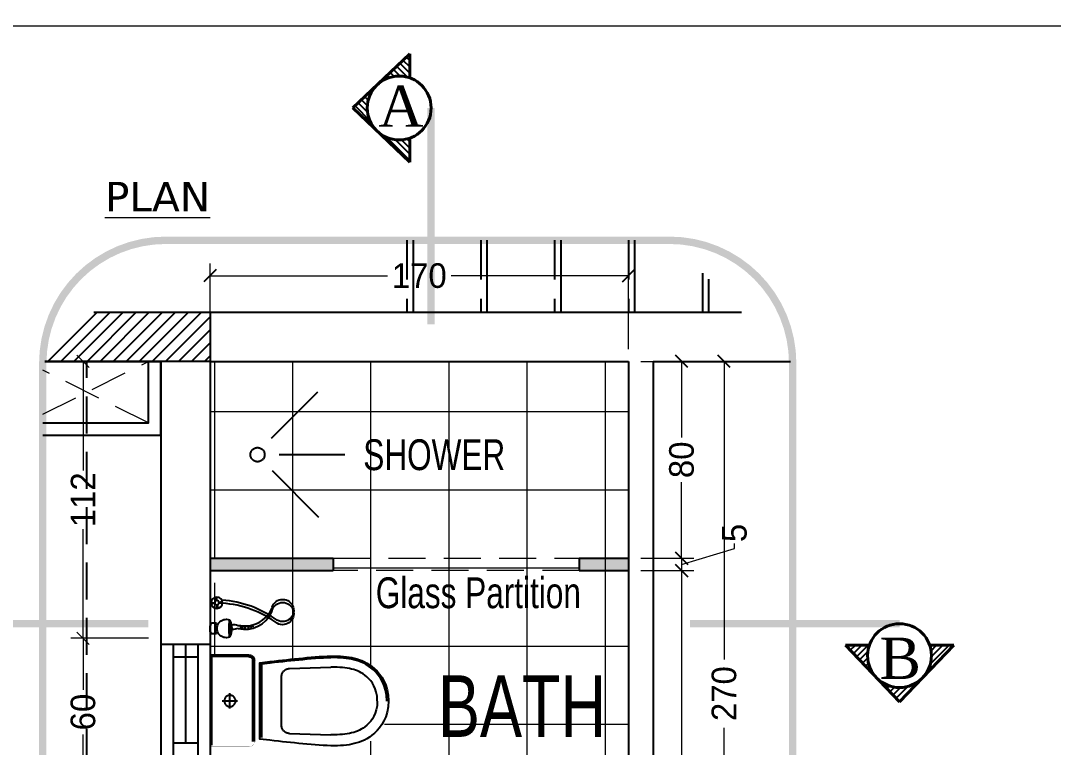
# Model space of a CAD drawing. Header units: centimetres. Extents: x 7997 to 116674, y 1017 to 13844.
# Drawn here: x 50356.9 to 50776.5, y 9471.1 to 9766.3 of the extents above; entities that cross this region are included whole.
import ezdxf
from ezdxf.xclip import XClip

# ---------------------------------------------------------------- set-up
doc = ezdxf.new("R2010")
doc.units = ezdxf.units.CM
doc.header["$LTSCALE"] = 200
doc.header["$XCLIPFRAME"] = 0
doc.header["$PDMODE"] = 2
for name, pattern in [('$1$HIDDEN2', [4.7625, 3.175, -1.5875]), ('A-106-Typical Floor Plan$0$HIDDEN', [0.375, 0.25, -0.125]), ('CENTER2', [1.125, 0.75, -0.125, 0.125, -0.125]), ('DASHED', [0.75, 0.5, -0.25])]:
    doc.linetypes.add(name, pattern=pattern)
for name, color, linetype in [('$1$STEPS', 7, 'Continuous'), ('0949-AR-100-002 Basement level$0$KEITH - SAN', 1, 'Continuous'), ('AFP-TOILET FIXTURE', 8, 'Continuous'), ('ARCH-TEXT', 6, 'Continuous'), ('AXIS', 9, 'CENTER2'), ('BATH-FUR', 8, 'Continuous'), ('COL', 1, 'Continuous'), ('DIM', 11, 'Continuous'), ('TXT', 6, 'Continuous'), ('WIN', 6, 'Continuous'), ('WINDOR', 6, 'Continuous'), ('wipeout', 85, 'Continuous')]:
    doc.layers.add(name, color=color, linetype=linetype)
for name, color, linetype, lineweight in [('HAT', 8, 'Continuous', 9), ('PLAN', 7, 'Continuous', 40), ('TEXT', 6, 'Continuous', 18), ('WALL', 3, 'Continuous', 25)]:
    doc.layers.add(name, color=color, linetype=linetype, lineweight=lineweight)
doc.styles.add('ROMAND', font='times.ttf')
doc.styles.add('sheet notes', font='verdana.ttf')
doc.styles.add('style8', font='swisscl.ttf', dxfattribs={"width": 0.8})
doc.styles.add('T2', font='')
doc.styles.get('T2').set_extended_font_data('Elisia')
doc.dimstyles.new('NORMAL-1', dxfattribs={"dimtxt": 10, "dimasz": 5, "dimexe": 5, "dimexo": 5, "dimgap": 1, "dimtad": 0, "dimdec": 0, "dimdsep": 46, "dimtxsty": 'T2', "dimblk1": 'OBLIQUE', "dimblk2": 'OBLIQUE', "dimsah": 1, "dimcen": 0.09, "dimclrd": 4, "dimclre": 4, "dimclrt": 6, "dimadec": 0, "dimazin": 0, "dimtfac": 1, "dimtdec": 0, "dimtofl": 0, "dimtmove": 1, "dimatfit": 3, "dimldrblk": 'OPEN30', "dimfxl": 0, "dimtolj": 1, "dimtzin": 0, "dimlwd": 5, "dimlwe": 5, "dimarcsym": 0})

# ---------------------------------------------------------------- blocks, each defined once
blk = doc.blocks.new('_OBLIQUE')
at = {"color": 0, "linetype": 'ByBlock'}
blk.add_line((-0.5, -0.5), (0.5, 0.5), dxfattribs=at)
blk = doc.blocks.new('*D364')
at = {"layer": 'Defpoints', "color": 0, "transparency": 16777216}
for p in [(50433.87, 9662.69), (50433.87, 9627.92), (50603.87, 9627.92)]:
    blk.add_point(p, dxfattribs=at)
at = {"layer": 'DIM', "color": 4, "lineweight": 5, "transparency": 16777216}
for p, q in [((50433.87, 9632.92), (50433.87, 9667.69)), ((50603.87, 9632.92), (50603.87, 9667.69)), ((50433.87, 9662.69), (50505.96, 9662.69)), ((50603.87, 9662.69), (50531.77, 9662.69))]:
    blk.add_line(p, q, dxfattribs=at)
at = {"layer": 'DIM', "color": 4, "lineweight": 5, "transparency": 16777216, "xscale": 5, "yscale": 5, "zscale": 5, "rotation": 180}
blk.add_blockref('_OBLIQUE', (50433.87, 9662.69), dxfattribs=at)
at = {"layer": 'DIM', "color": 4, "lineweight": 5, "transparency": 16777216, "xscale": 5, "yscale": 5, "zscale": 5}
blk.add_blockref('_OBLIQUE', (50603.87, 9662.69), dxfattribs=at)
at = {"layer": 'DIM', "color": 6, "transparency": 16777216, "insert": (50518.87, 9662.69), "char_height": 10, "attachment_point": 5, "style": 'T2'}
blk.add_mtext('\\A1;170', dxfattribs=at)
blk = doc.blocks.new('_Open30')
at = {"color": 0, "linetype": 'ByBlock', "lineweight": -2}
for p, q in [((-1, 0.268), (0, 0)), ((0, 0), (-1, -0.268)), ((0, 0), (-1, 0))]:
    blk.add_line(p, q, dxfattribs=at)
blk = doc.blocks.new('Hs')
at = {"layer": 'AFP-TOILET FIXTURE'}
for p, q in [((0.0067, 0.1737), (0.0149, 0.1732)), ((-0.0028, 0.1317), (0.0114, 0.1308)), ((-0.0022, 0.1545), (0.0115, 0.1536)), ((-0.0022, 0.1413), (0.0111, 0.1404)), ((0.0001, 0.167), (0.0133, 0.1662)), ((0.0035, 0.159), (0.012, 0.1584)), ((0.0043, 0.1479), (0.0111, 0.1475)), ((0.0048, 0.1361), (0.0113, 0.1356)), ((-0.0019, 0.1243), (0.0127, 0.1243)), ((0.0127, 0.1133), (0.0127, 0.1243)), ((0.1047, 0.0355), (0.1047, 0.0499)), ((0.1066, 0.0353), (0.1096, 0.0494)), ((0.0816, 0.0271), (0.096, 0.0269)), ((0.0821, 0.0319), (0.0962, 0.0287)), ((0.0999, 0.004), (0.1029, 0.0181)), ((0.1047, 0.0035), (0.1047, 0.0179)), ((0.1133, 0.0247), (0.1273, 0.0215)), ((0.1135, 0.0266), (0.1279, 0.0263))]:
    blk.add_line(p, q, dxfattribs=at)
for points in [[(0.0002, 0.1133, -0.365329), (0.0673, 0.2493, 3.183615), (0.0211, 0.2722, -0.138182), (0.1029, 0.0498)], [(0.0127, 0.1243, -0.341856), (0.0797, 0.2493, 3.183615), (0.0335, 0.2722, -0.139739), (0.1152, 0.0474)], [(-0.022, 0.0258), (-0.022, 0.0108, 0.414214), (-0.0112, 0)], [(-0.0112, 0), (0.0112, 0, 0.414214)], [(0.022, 0.0258), (0.022, 0.0108, -0.414214), (0.0112, 0)]]:
    blk.add_lwpolyline(points, format="xyb", dxfattribs=at)
for centre, radius in [((-0.0211, 0.0802), 0.00149), ((-0.014, 0.0814), 0.00149), ((-0.007, 0.0802), 0.00149), ((-0.0009, 0.0823), 0.00149), ((0.0061, 0.0799), 0.00149), ((0.012, 0.0823), 0.00149), ((0.0181, 0.0799), 0.00149), ((0.1047, 0.0267), 0.0232), ((0.1047, 0.0267), 0.00879)]:
    blk.add_circle(centre, radius, dxfattribs=at)
for centre, radius, start, end in [((0, 0.0153), 0.0719, 61.1108, 118.8892), ((0.0549, 0.0922), 0.0586, 158.924, 185.0361), ((-0.0455, 0.0933), 0.0615, 352.5315, 18.9356), ((0, 0.0646), 0.0373, 158.5415, 21.4585), ((0, 0.3579), 0.2818, 262.9182, 277.0818), ((0, 0.0646), 0.0445, 240.4298, 299.5702)]:
    blk.add_arc(centre, radius, start, end, dxfattribs=at)
blk = doc.blocks.new('*D468')
at = {"layer": 'Defpoints', "color": 0, "transparency": 16777216}
for p in [(50433.87, 9627.92), (50382.3, 9515.43), (50413.87, 9515.43)]:
    blk.add_point(p, dxfattribs=at)
at = {"layer": 'HAT', "color": 4, "lineweight": 5, "transparency": 16777216}
for p, q in [((50428.87, 9627.92), (50377.3, 9627.92)), ((50382.3, 9627.92), (50382.3, 9583.63)), ((50382.3, 9515.43), (50382.3, 9559.72)), ((50408.87, 9515.43), (50377.3, 9515.43))]:
    blk.add_line(p, q, dxfattribs=at)
at = {"layer": 'HAT', "color": 4, "lineweight": 5, "transparency": 16777216, "xscale": 5, "yscale": 5, "zscale": 5}
for p, rotation in [((50382.3, 9627.92), 90), ((50382.3, 9515.43), 270)]:
    blk.add_blockref('_OBLIQUE', p, dxfattribs=dict(at, rotation=rotation))
at = {"layer": 'HAT', "color": 6, "transparency": 16777216, "insert": (50382.3, 9571.67), "char_height": 10, "attachment_point": 5, "rotation": 90, "style": 'T2'}
blk.add_mtext('\\A1;112', dxfattribs=at)
blk = doc.blocks.new('*D469')
at = {"layer": 'Defpoints', "color": 0, "transparency": 16777216}
for p in [(50413.87, 9515.43), (50382.3, 9455.43), (50413.87, 9455.43)]:
    blk.add_point(p, dxfattribs=at)
at = {"layer": 'HAT', "color": 4, "lineweight": 5, "transparency": 16777216}
for p, q in [((50408.87, 9515.43), (50377.3, 9515.43)), ((50382.3, 9515.43), (50382.3, 9494.53)), ((50382.3, 9455.43), (50382.3, 9476.34)), ((50408.87, 9455.43), (50377.3, 9455.43))]:
    blk.add_line(p, q, dxfattribs=at)
at = {"layer": 'HAT', "color": 4, "lineweight": 5, "transparency": 16777216, "xscale": 5, "yscale": 5, "zscale": 5}
for p, rotation in [((50382.3, 9515.43), 90), ((50382.3, 9455.43), 270)]:
    blk.add_blockref('_OBLIQUE', p, dxfattribs=dict(at, rotation=rotation))
at = {"layer": 'HAT', "color": 6, "transparency": 16777216, "insert": (50382.3, 9485.43), "char_height": 10, "attachment_point": 5, "rotation": 90, "style": 'T2'}
blk.add_mtext('\\A1;60', dxfattribs=at)
blk = doc.blocks.new('*D882')
at = {"layer": 'Defpoints', "color": 0, "transparency": 16777216}
for p in [(50603.87, 9627.92), (50603.87, 9547.92), (50625.44, 9547.92)]:
    blk.add_point(p, dxfattribs=at)
at = {"layer": 'DIM', "color": 4, "lineweight": 5, "transparency": 16777216}
for p, q in [((50608.87, 9627.92), (50630.44, 9627.92)), ((50625.44, 9627.92), (50625.44, 9597.01)), ((50625.44, 9547.92), (50625.44, 9578.82)), ((50608.87, 9547.92), (50630.44, 9547.92))]:
    blk.add_line(p, q, dxfattribs=at)
at = {"layer": 'DIM', "color": 4, "lineweight": 5, "transparency": 16777216, "xscale": 5, "yscale": 5, "zscale": 5}
for p, rotation in [((50625.44, 9627.92), 90), ((50625.44, 9547.92), 270)]:
    blk.add_blockref('_OBLIQUE', p, dxfattribs=dict(at, rotation=rotation))
at = {"layer": 'DIM', "color": 6, "transparency": 16777216, "insert": (50625.44, 9587.92), "char_height": 10, "attachment_point": 5, "rotation": 90, "style": 'T2'}
blk.add_mtext('\\A1;80', dxfattribs=at)
blk = doc.blocks.new('*D883')
at = {"layer": 'Defpoints', "color": 0, "transparency": 16777216}
for p in [(50603.87, 9547.92), (50603.87, 9542.92), (50625.44, 9542.92)]:
    blk.add_point(p, dxfattribs=at)
at = {"layer": 'DIM', "color": 4, "lineweight": 5, "transparency": 16777216}
for p, q in [((50646.94, 9551.87), (50646.94, 9553.87)), ((50625.44, 9545.42), (50646.94, 9551.87)), ((50608.87, 9547.92), (50630.44, 9547.92)), ((50625.44, 9547.92), (50625.44, 9542.92)), ((50608.87, 9542.92), (50630.44, 9542.92))]:
    blk.add_line(p, q, dxfattribs=at)
at = {"layer": 'DIM', "color": 4, "lineweight": 5, "transparency": 16777216, "xscale": 5, "yscale": 5, "zscale": 5}
for p, rotation in [((50625.44, 9547.92), 90), ((50625.44, 9542.92), 270)]:
    blk.add_blockref('_OBLIQUE', p, dxfattribs=dict(at, rotation=rotation))
at = {"layer": 'DIM', "color": 6, "transparency": 16777216, "insert": (50646.94, 9558.2), "char_height": 10, "attachment_point": 5, "rotation": 90, "style": 'T2'}
blk.add_mtext('\\A1;5', dxfattribs=at)
blk = doc.blocks.new('*D884')
at = {"layer": 'Defpoints', "color": 0, "transparency": 16777216}
for p in [(50603.87, 9542.92), (50603.87, 9357.92), (50625.44, 9357.92)]:
    blk.add_point(p, dxfattribs=at)
at = {"layer": 'DIM', "color": 4, "lineweight": 5, "transparency": 16777216}
for p, q in [((50608.87, 9542.92), (50630.44, 9542.92)), ((50625.44, 9542.92), (50625.44, 9463.32)), ((50625.44, 9357.92), (50625.44, 9437.51)), ((50608.87, 9357.92), (50630.44, 9357.92))]:
    blk.add_line(p, q, dxfattribs=at)
at = {"layer": 'DIM', "color": 4, "lineweight": 5, "transparency": 16777216, "xscale": 5, "yscale": 5, "zscale": 5}
for p, rotation in [((50625.44, 9542.92), 90), ((50625.44, 9357.92), 270)]:
    blk.add_blockref('_OBLIQUE', p, dxfattribs=dict(at, rotation=rotation))
at = {"layer": 'DIM', "color": 6, "transparency": 16777216, "insert": (50625.44, 9450.42), "char_height": 10, "attachment_point": 5, "rotation": 90, "style": 'T2'}
blk.add_mtext('\\A1;185', dxfattribs=at)
blk = doc.blocks.new('*D885')
at = {"layer": 'Defpoints', "color": 0, "transparency": 16777216}
for p in [(50630.44, 9627.92), (50642.7, 9627.92), (50630.44, 9357.92)]:
    blk.add_point(p, dxfattribs=at)
at = {"layer": 'DIM', "color": 4, "lineweight": 5, "transparency": 16777216}
for p, q in [((50635.44, 9627.92), (50647.7, 9627.92)), ((50642.7, 9627.92), (50642.7, 9506.77)), ((50642.7, 9357.92), (50642.7, 9479.06)), ((50635.44, 9357.92), (50647.7, 9357.92))]:
    blk.add_line(p, q, dxfattribs=at)
at = {"layer": 'DIM', "color": 4, "lineweight": 5, "transparency": 16777216, "xscale": 5, "yscale": 5, "zscale": 5}
for p, rotation in [((50642.7, 9627.92), 90), ((50642.7, 9357.92), 270)]:
    blk.add_blockref('_OBLIQUE', p, dxfattribs=dict(at, rotation=rotation))
at = {"layer": 'DIM', "color": 6, "transparency": 16777216, "insert": (50642.7, 9492.92), "char_height": 10, "attachment_point": 5, "rotation": 90, "style": 'T2'}
blk.add_mtext('\\A1;270', dxfattribs=at)
blk = doc.blocks.new('CLOSET')
for points in [[(-2144343.9545, -2148345.497), (-2144343.7934, -2148345.4974), (-2144343.7873, -2148345.4993), (-2144343.7794, -2148345.505), (-2144343.7776, -2148345.508), (-2144343.7751, -2148345.515), (-2144343.7744, -2148345.5189), (-2144343.7744, -2148345.8484), (-2144343.7759, -2148345.8564), (-2144343.7786, -2148345.8613), (-2144343.7808, -2148345.8639), (-2144343.7831, -2148345.8657), (-2144343.7887, -2148345.8686), (-2144343.7919, -2148345.8699), (-2144343.7963, -2148345.8703), (-2144343.9545, -2148345.8703), (-2144343.9545, -2148345.5064)], [(-2144343.7525, -2148345.529), (-2144343.6907, -2148345.5216), (-2144343.6597, -2148345.5181), (-2144343.6433, -2148345.5164), (-2144343.6188, -2148345.5138), (-2144343.6024, -2148345.5122), (-2144343.5802, -2148345.51), (-2144343.5662, -2148345.5087), (-2144343.5443, -2148345.5068), (-2144343.5269, -2148345.5052), (-2144343.5042, -2148345.5036), (-2144343.4818, -2148345.5024), (-2144343.4616, -2148345.5017), (-2144343.4433, -2148345.5016), (-2144343.4304, -2148345.502), (-2144343.4241, -2148345.5022), (-2144343.4064, -2148345.5037), (-2144343.4006, -2148345.5043), (-2144343.3841, -2148345.5069), (-2144343.3682, -2148345.5103), (-2144343.3578, -2148345.513), (-2144343.3464, -2148345.5167), (-2144343.3403, -2148345.5191), (-2144343.331, -2148345.5231), (-2144343.3209, -2148345.5283), (-2144343.3093, -2148345.5352), (-2144343.3036, -2148345.5392), (-2144343.2967, -2148345.5442), (-2144343.2916, -2148345.5486), (-2144343.2841, -2148345.5554), (-2144343.276, -2148345.5631), (-2144343.2639, -2148345.5775), (-2144343.2521, -2148345.5953), (-2144343.2478, -2148345.6028), (-2144343.2424, -2148345.6158), (-2144343.239, -2148345.625), (-2144343.2361, -2148345.6348), (-2144343.234, -2148345.644), (-2144343.2331, -2148345.6494), (-2144343.2308, -2148345.6692), (-2144343.2303, -2148345.6868), (-2144343.2309, -2148345.7003), (-2144343.2319, -2148345.7114), (-2144343.2337, -2148345.7216), (-2144343.2349, -2148345.7287), (-2144343.2385, -2148345.741), (-2144343.2421, -2148345.7512), (-2144343.2442, -2148345.7563), (-2144343.2497, -2148345.767), (-2144343.2521, -2148345.7723), (-2144343.2594, -2148345.7837), (-2144343.2683, -2148345.7954), (-2144343.2781, -2148345.8063), (-2144343.2916, -2148345.819), (-2144343.2991, -2148345.825), (-2144343.3105, -2148345.833), (-2144343.3171, -2148345.8374), (-2144343.3272, -2148345.8428), (-2144343.3373, -2148345.8474), (-2144343.3526, -2148345.8529), (-2144343.363, -2148345.8559), (-2144343.3787, -2148345.8597), (-2144343.4006, -2148345.8633), (-2144343.4367, -2148345.8659), (-2144343.4639, -2148345.8659), (-2144343.4943, -2148345.8646), (-2144343.5186, -2148345.863), (-2144343.5436, -2148345.861), (-2144343.5774, -2148345.8579), (-2144343.6106, -2148345.8546), (-2144343.627, -2148345.8529), (-2144343.6559, -2148345.8499), (-2144343.6729, -2148345.848), (-2144343.6936, -2148345.8457), (-2144343.7223, -2148345.8421), (-2144343.7525, -2148345.8386), (-2144343.7525, -2148345.5476)]]:
    blk.add_wipeout(points).dxf.layer = 'wipeout'
at = {"color": 8, "ltscale": 0.001, "const_width": 0.000508}
for points in [[(-2144343.9545, -2148345.497), (-2144343.7963, -2148345.497), (-2144343.7906, -2148345.4978), (-2144343.7839, -2148345.5008), (-2144343.7794, -2148345.505), (-2144343.7759, -2148345.5111), (-2144343.7744, -2148345.5189), (-2144343.7744, -2148345.8484), (-2144343.7759, -2148345.8564), (-2144343.7786, -2148345.8613), (-2144343.7808, -2148345.8639), (-2144343.7854, -2148345.8674), (-2144343.7919, -2148345.8699), (-2144343.7963, -2148345.8703), (-2144343.9545, -2148345.8703), (-2144343.9545, -2148345.497)], [(-2144343.7525, -2148345.529), (-2144343.7525, -2148345.8386), (-2144343.6515, -2148345.8504), (-2144343.5858, -2148345.857), (-2144343.5269, -2148345.8624), (-2144343.4865, -2148345.865), (-2144343.4464, -2148345.866), (-2144343.421, -2148345.8651), (-2144343.4006, -2148345.8633), (-2144343.3787, -2148345.8597), (-2144343.363, -2148345.8559), (-2144343.3475, -2148345.8513), (-2144343.3323, -2148345.8451), (-2144343.3171, -2148345.8374), (-2144343.3039, -2148345.8286), (-2144343.2944, -2148345.8213), (-2144343.2832, -2148345.8114), (-2144343.2731, -2148345.8011), (-2144343.2635, -2148345.7896), (-2144343.2552, -2148345.7777), (-2144343.2442, -2148345.7563), (-2144343.24, -2148345.7461), (-2144343.2349, -2148345.7289), (-2144343.2313, -2148345.7076), (-2144343.2305, -2148345.693), (-2144343.2302, -2148345.6806), (-2144343.231, -2148345.6647), (-2144343.2331, -2148345.6494), (-2144343.2349, -2148345.6387), (-2144343.2406, -2148345.6197), (-2144343.2507, -2148345.5979), (-2144343.2639, -2148345.5775), (-2144343.276, -2148345.5631), (-2144343.2887, -2148345.5511), (-2144343.3036, -2148345.5392), (-2144343.3145, -2148345.5319), (-2144343.3272, -2148345.5248), (-2144343.3424, -2148345.5182), (-2144343.3526, -2148345.5147), (-2144343.3714, -2148345.5096), (-2144343.3877, -2148345.5063), (-2144343.4043, -2148345.5039), (-2144343.4304, -2148345.502), (-2144343.4518, -2148345.5015), (-2144343.4713, -2148345.5019), (-2144343.4922, -2148345.5028), (-2144343.5042, -2148345.5036), (-2144343.5223, -2148345.5049), (-2144343.5662, -2148345.5087), (-2144343.5942, -2148345.5114), (-2144343.6224, -2148345.5142), (-2144343.6515, -2148345.5172), (-2144343.6907, -2148345.5216), (-2144343.7525, -2148345.529)]]:
    blk.add_lwpolyline(points, dxfattribs=at)
at = {"layer": 'BATH-FUR', "color": 8, "linetype": 'Continuous'}
for p, q in [((-2144343.9545, -2148345.8703), (-2144343.9545, -2148345.497)), ((-2144343.9479, -2148345.8638), (-2144343.9479, -2148345.5036)), ((-2144343.781, -2148345.5189), (-2144343.781, -2148345.8484)), ((-2144343.7744, -2148345.5189), (-2144343.7744, -2148345.8484)), ((-2144343.7459, -2148345.5348), (-2144343.7459, -2148345.8328)), ((-2144343.6319, -2148345.5514), (-2144343.4631, -2148345.5464)), ((-2144343.6637, -2148345.5842), (-2144343.6637, -2148345.7825)), ((-2144343.8736, -2148345.6527), (-2144343.8736, -2148345.7146)), ((-2144343.9045, -2148345.6837), (-2144343.8426, -2148345.6837)), ((-2144343.6319, -2148345.8153), (-2144343.4631, -2148345.8203)), ((-2144343.7963, -2148345.8703), (-2144343.9545, -2148345.8703)), ((-2144343.7963, -2148345.8638), (-2144343.9479, -2148345.8638))]:
    blk.add_line(p, q, dxfattribs=at)
for points in [[(-2144343.23, -2148345.6841), (-2144343.2313, -2148345.66), (-2144343.2349, -2148345.6387), (-2144343.2406, -2148345.6197), (-2144343.2478, -2148345.6028), (-2144343.2564, -2148345.5879), (-2144343.2659, -2148345.5747), (-2144343.276, -2148345.5631), (-2144343.2864, -2148345.553), (-2144343.2967, -2148345.5442), (-2144343.307, -2148345.5367), (-2144343.3171, -2148345.5302), (-2144343.3272, -2148345.5248), (-2144343.3373, -2148345.5202), (-2144343.3475, -2148345.5163), (-2144343.3578, -2148345.513), (-2144343.3682, -2148345.5103), (-2144343.3787, -2148345.5079), (-2144343.3895, -2148345.5059), (-2144343.4006, -2148345.5043), (-2144343.4121, -2148345.5031), (-2144343.4241, -2148345.5022), (-2144343.4367, -2148345.5017), (-2144343.4499, -2148345.5015), (-2144343.4639, -2148345.5017), (-2144343.4787, -2148345.5022), (-2144343.4943, -2148345.5029), (-2144343.5104, -2148345.504), (-2144343.5269, -2148345.5052), (-2144343.5436, -2148345.5066), (-2144343.5605, -2148345.5081), (-2144343.5774, -2148345.5097), (-2144343.5942, -2148345.5114), (-2144343.6106, -2148345.513), (-2144343.627, -2148345.5147), (-2144343.6433, -2148345.5164), (-2144343.6597, -2148345.5181), (-2144343.6764, -2148345.52), (-2144343.6936, -2148345.5219), (-2144343.7113, -2148345.524), (-2144343.7525, -2148345.529), (-2144343.7525, -2148345.8386), (-2144343.7113, -2148345.8436), (-2144343.6936, -2148345.8457), (-2144343.6764, -2148345.8476), (-2144343.6597, -2148345.8495), (-2144343.6433, -2148345.8512), (-2144343.627, -2148345.8529), (-2144343.6106, -2148345.8546), (-2144343.5942, -2148345.8562), (-2144343.5774, -2148345.8579), (-2144343.5605, -2148345.8595), (-2144343.5436, -2148345.861), (-2144343.5269, -2148345.8624), (-2144343.5104, -2148345.8636), (-2144343.4943, -2148345.8646), (-2144343.4787, -2148345.8654), (-2144343.4639, -2148345.8659), (-2144343.4499, -2148345.8661), (-2144343.4367, -2148345.8659), (-2144343.4241, -2148345.8654), (-2144343.4121, -2148345.8645), (-2144343.4006, -2148345.8633), (-2144343.3895, -2148345.8617), (-2144343.3787, -2148345.8597), (-2144343.3682, -2148345.8573), (-2144343.3578, -2148345.8546), (-2144343.3475, -2148345.8513), (-2144343.3373, -2148345.8474), (-2144343.3272, -2148345.8428), (-2144343.3171, -2148345.8374), (-2144343.307, -2148345.8309), (-2144343.2967, -2148345.8234), (-2144343.2864, -2148345.8146), (-2144343.276, -2148345.8045), (-2144343.2659, -2148345.7929), (-2144343.2564, -2148345.7797), (-2144343.2478, -2148345.7648), (-2144343.2406, -2148345.7479), (-2144343.2349, -2148345.7289), (-2144343.2313, -2148345.7076), (-2144343.23, -2148345.6835)], [(-2144343.2365, -2148345.6832), (-2144343.2378, -2148345.7069), (-2144343.2414, -2148345.7274), (-2144343.2468, -2148345.7457), (-2144343.2537, -2148345.7618), (-2144343.2619, -2148345.7762), (-2144343.2711, -2148345.7888), (-2144343.2808, -2148345.7999), (-2144343.2908, -2148345.8097), (-2144343.3008, -2148345.8182), (-2144343.3107, -2148345.8255), (-2144343.3204, -2148345.8317), (-2144343.3301, -2148345.8369), (-2144343.3398, -2148345.8414), (-2144343.3496, -2148345.8451), (-2144343.3596, -2148345.8482), (-2144343.3697, -2148345.8509), (-2144343.38, -2148345.8532), (-2144343.3906, -2148345.8552), (-2144343.4014, -2148345.8567), (-2144343.4127, -2148345.858), (-2144343.4245, -2148345.8588), (-2144343.4369, -2148345.8593), (-2144343.4499, -2148345.8595), (-2144343.4638, -2148345.8593), (-2144343.4785, -2148345.8589), (-2144343.4939, -2148345.8581), (-2144343.5099, -2148345.8571), (-2144343.5263, -2148345.8558), (-2144343.5431, -2148345.8544), (-2144343.5599, -2148345.8529), (-2144343.5768, -2148345.8513), (-2144343.5935, -2148345.8497), (-2144343.61, -2148345.848), (-2144343.6263, -2148345.8464), (-2144343.6426, -2148345.8447), (-2144343.659, -2148345.8429), (-2144343.6757, -2148345.8411), (-2144343.6928, -2148345.8392), (-2144343.7105, -2148345.8371), (-2144343.7459, -2148345.8328), (-2144343.7459, -2148345.5348)], [(-2144343.2749, -2148345.6822), (-2144343.276, -2148345.6638), (-2144343.2789, -2148345.6476), (-2144343.2832, -2148345.6338), (-2144343.2885, -2148345.6218), (-2144343.2947, -2148345.6112), (-2144343.3016, -2148345.6018), (-2144343.3092, -2148345.5933), (-2144343.3171, -2148345.5856), (-2144343.3251, -2148345.5789), (-2144343.3329, -2148345.5732), (-2144343.3404, -2148345.5685), (-2144343.3478, -2148345.5645), (-2144343.3552, -2148345.5612), (-2144343.3628, -2148345.5584), (-2144343.3708, -2148345.5559), (-2144343.3792, -2148345.5536), (-2144343.3881, -2148345.5517), (-2144343.3972, -2148345.55), (-2144343.4066, -2148345.5487), (-2144343.4165, -2148345.5476), (-2144343.427, -2148345.5469), (-2144343.4382, -2148345.5464), (-2144343.4631, -2148345.5463)], [(-2144343.2749, -2148345.6846), (-2144343.276, -2148345.7029), (-2144343.2789, -2148345.7191), (-2144343.2832, -2148345.7329), (-2144343.2885, -2148345.745), (-2144343.2947, -2148345.7555), (-2144343.3016, -2148345.7649), (-2144343.3092, -2148345.7734), (-2144343.3171, -2148345.7811), (-2144343.3251, -2148345.7879), (-2144343.3329, -2148345.7935), (-2144343.3404, -2148345.7982), (-2144343.3478, -2148345.8022), (-2144343.3552, -2148345.8055), (-2144343.3628, -2148345.8083), (-2144343.3708, -2148345.8108), (-2144343.3792, -2148345.8131), (-2144343.3881, -2148345.815), (-2144343.3972, -2148345.8167), (-2144343.4066, -2148345.818), (-2144343.4165, -2148345.8191), (-2144343.427, -2148345.8198), (-2144343.4382, -2148345.8203), (-2144343.4631, -2148345.8205)]]:
    blk.add_lwpolyline(points, dxfattribs=at)
blk.add_circle((-2144343.8736, -2148345.6838), 0.0231, dxfattribs=at)
for centre, radius, start, end in [((-2144343.6309, -2148345.5842), 0.0329, 91.6968, 180), ((-2144343.6309, -2148345.7825), 0.0329, 180, 268.3032), ((-2144343.7963, -2148345.8484), 0.0219, 270, 0), ((-2144343.7963, -2148345.8484), 0.0153, 270, 0)]:
    blk.add_arc(centre, radius, start, end, dxfattribs=at)
blk = doc.blocks.new('06-FF COLUMNS-Essa', base_point=(38719.86, 8657))
at = {"layer": 'COL', "ltscale": 0.05}
h = blk.add_hatch(dxfattribs=at)
h.set_pattern_fill('ANSI31', color=8, scale=30)
h.set_pattern_definition([(45, (-33014.8116, -54636.4848), (-2.65165043, 2.65165043), [])])
h.paths.add_polyline_path([(38769.86, 9327), (38699.86, 9327), (38699.86, 9347), (38769.86, 9347)])
at = {"layer": 'COL'}
blk.add_lwpolyline([(38769.86, 9327), (38699.86, 9327), (38699.86, 9347), (38769.86, 9347)], close=True, dxfattribs=at)
blk = doc.blocks.new('03-FIRST FLOOR PLAN-selattin', base_point=(31015.73, 25621.5))
at = {"layer": 'WALL'}
h = blk.add_hatch(color=256, dxfattribs=at)
h.set_gradient(color1=(0, 0, 255), one_color=1, tint=1, name='INVHEMISPHERICAL')
h.paths.add_polyline_path([(30045.73, 24661.5), (29995.73, 24661.5), (29995.73, 24666.5), (30045.73, 24666.5)])
h.paths.add_polyline_path([(30165.73, 24661.5), (30145.73, 24661.5), (30145.73, 24666.5), (30165.73, 24666.5)])
at = {"layer": '$1$STEPS', "color": 8, "linetype": '$1$HIDDEN2', "ltscale": 0.025}
for p, q in [((30075.73, 24881.5), (30075.73, 24766.5)), ((30105.73, 24881.5), (30105.73, 24766.5)), ((30135.73, 24881.5), (30135.73, 24766.5)), ((30165.73, 24881.5), (30165.73, 24766.5)), ((30195.73, 24881.5), (30195.73, 24766.5))]:
    blk.add_line(p, q, dxfattribs=at)
at = {"layer": '$1$STEPS'}
for p, q in [((30078.23, 24881.5), (30078.23, 24766.5)), ((30108.23, 24881.5), (30108.23, 24766.5)), ((30138.23, 24881.5), (30138.23, 24766.5)), ((30168.23, 24881.5), (30168.23, 24766.5)), ((30198.23, 24881.5), (30198.23, 24766.5))]:
    blk.add_line(p, q, dxfattribs=at)
at = {"layer": 'BATH-FUR'}
for p, q in [((30020.7, 24715.25), (30039.57, 24734.12)), ((30023.77, 24708.6), (30050.46, 24708.6)), ((30020.92, 24702.14), (30039.8, 24683.26))]:
    blk.add_line(p, q, dxfattribs=at)
blk.add_circle((30015.03, 24708.6), 2.88, dxfattribs=at)
at = {"layer": 'DIM'}
for p, q in [((29995.73, 24666.5), (30045.73, 24666.5)), ((30045.73, 24666.5), (30045.73, 24661.5)), ((30145.73, 24666.5), (30165.73, 24666.5)), ((30145.73, 24666.5), (30145.73, 24661.5)), ((29995.73, 24661.5), (30045.73, 24661.5)), ((30145.73, 24661.5), (30165.73, 24661.5))]:
    blk.add_line(p, q, dxfattribs=at)
at = {"layer": 'HAT', "linetype": 'DASHED', "ltscale": 0.15}
for p, q in [((29970.73, 24721.5), (29920.73, 24746.5)), ((29920.73, 24721.5), (29970.73, 24746.5)), ((30045.73, 24666.5), (30145.73, 24666.5)), ((30145.73, 24661.5), (30045.73, 24661.5))]:
    blk.add_line(p, q, dxfattribs=at)
at = {"layer": 'WALL', "color": 8, "linetype": 'A-106-Typical Floor Plan$0$HIDDEN', "ltscale": 0.3}
for p, q in [((31015.73, 25492.44), (31015.73, 24206.5)), ((29945.73, 24331.5), (29945.73, 24746.5))]:
    blk.add_line(p, q, dxfattribs=at)
at = {"layer": 'WALL'}
for p, q in [((29945.73, 24766.5), (30460.73, 24766.5)), ((29915.73, 24746.5), (29975.73, 24746.5)), ((29975.73, 24746.5), (29975.73, 24631.5)), ((29995.73, 24746.5), (30165.74, 24746.5)), ((29995.73, 24746.5), (29995.73, 24631.5)), ((30165.73, 24746.5), (30165.73, 24476.5)), ((30175.73, 24746.5), (30460.73, 24746.5)), ((30175.73, 24746.5), (30175.73, 24436.5)), ((29995.73, 24631.5), (29975.73, 24631.5))]:
    blk.add_line(p, q, dxfattribs=at)
at = {"layer": 'WIN'}
for points in [[(29915.73, 24746.5), (29915.73, 24716.5), (29975.73, 24716.5), (29975.73, 24746.5)], [(29920.73, 24746.5), (29920.73, 24721.5), (29970.73, 24721.5), (29970.73, 24746.5)]]:
    blk.add_lwpolyline(points, dxfattribs=at)
at = {"layer": 'WINDOR'}
for p, q in [((29975.73, 24631.5), (29975.73, 24586.5)), ((29980.73, 24631.5), (29980.73, 24586.5)), ((29985.73, 24631.5), (29985.73, 24591.5)), ((29990.73, 24631.5), (29990.73, 24586.5)), ((29995.73, 24631.5), (29995.73, 24586.5)), ((29980.73, 24626.5), (29990.73, 24626.5)), ((29980.73, 24591.5), (29990.73, 24591.5))]:
    blk.add_line(p, q, dxfattribs=at)
at = {"layer": 'TEXT', "style": 'style8'}
for s, height, p in [('SHOWER', 12.5, (30057.99, 24702.32)), ('Glass Partition', 12.5, (30063.06, 24646.23)), ('BATH', 25, (30088.29, 24593.94))]:
    blk.add_text(s, height=height, dxfattribs=at).set_placement(p)
at = {"layer": 'BATH-FUR', "xscale": -100, "yscale": 100, "zscale": 100, "rotation": 180}
blk.add_blockref('CLOSET', (214464391.17, -214809959.83), dxfattribs=at)
at = {"color": 6, "ltscale": 2}
blk.add_blockref('06-FF COLUMNS-Essa', (29945.73, 24076.5), dxfattribs=at)

msp = doc.modelspace()

# ---------------------------------------------------------------- hatches: boundary and pattern name
at = {"layer": 'TXT'}
h = msp.add_hatch(dxfattribs=at)
h.set_pattern_fill('ANSI31', color=256, scale=5.7375, angle=990, style=0)
h.set_pattern_definition([(135, (51636.1347, 8532.5646), (-1.2678204, -1.2678204), [])])
h.paths.add_polyline_path([(50510.7124, 9717.8978, 0.08394009), (50514.9737, 9718.6183), (50514.9737, 9708.849), (50491.9337, 9730.8587), (50514.9737, 9752.8685), (50514.9737, 9743.1021, 0.08394009), (50510.7124, 9743.8226, 1.00000012)])
h = msp.add_hatch(dxfattribs=at)
h.set_pattern_fill('ANSI31', color=256, scale=5.7375, angle=1080, style=0)
h.set_pattern_definition([(225, (51322.0597, 10376.9554), (1.2678204, -1.2678204), [])])
h.paths.add_polyline_path([(50701.0198, 9508.3758, -0.08394009), (50701.7403, 9512.6371), (50691.971, 9512.6371), (50713.9807, 9489.5972), (50735.9905, 9512.6371), (50726.2241, 9512.6371, -0.08394009), (50726.9446, 9508.3758, -1.00000012)])

# ---------------------------------------------------------------- linework, layer by layer
at = {"layer": 'AXIS', "linetype": 'Continuous', "ltscale": 0.5, "const_width": 3}
for points in [[(50523.6748, 9730.8602), (50523.6748, 9642.9168)], [(50323.7642, 9521.3382), (50408.8652, 9521.3382)], [(50713.9822, 9521.3382), (50628.8812, 9521.3382)]]:
    msp.add_lwpolyline(points, dxfattribs=at)
at = {"layer": 'HAT'}
msp.add_line((52660.4906, 9764.0841), (50144.267, 9764.0841), dxfattribs=at)
at = {"layer": 'HAT', "color": 8, "linetype": 'Continuous'}
for p, q in [((50435.6139, 9627.9168), (50435.6139, 9547.9168)), ((50467.3639, 9627.9168), (50467.3639, 9504.9196)), ((50499.1139, 9627.9168), (50499.1139, 9502.2511)), ((50530.8639, 9627.9168), (50530.8639, 9357.9168)), ((50562.6139, 9627.9168), (50562.6139, 9357.9168)), ((50594.3639, 9627.9168), (50594.3639, 9357.9168)), ((50603.8652, 9607.3743), (50433.8652, 9607.3743)), ((50603.8652, 9575.6243), (50433.8652, 9575.6243)), ((50583.8652, 9543.8743), (50483.8652, 9543.8743)), ((50435.6139, 9537.9168), (50435.6139, 9506.5839)), ((50603.8652, 9512.1243), (50433.8652, 9512.1243)), ((50603.8652, 9480.3743), (50504.7538, 9480.3743)), ((50499.1139, 9473.5973), (50499.1139, 9357.9168))]:
    msp.add_line(p, q, dxfattribs=at)
at = {"layer": 'HAT'}
msp.add_lwpolyline([(50603.8652, 9357.9168), (50433.8652, 9357.9168), (50433.8652, 9627.9168), (50603.8652, 9627.9168)], close=True, dxfattribs=at)
at = {"layer": 'PLAN', "linetype": 'Continuous'}
for p, q in [((50491.9337, 9730.8587), (50514.9737, 9752.8685)), ((50514.9737, 9752.8685), (50514.9737, 9743.1021)), ((50491.9337, 9730.8587), (50514.9737, 9708.849)), ((50514.9737, 9718.6183), (50514.9737, 9708.849)), ((50713.9807, 9489.5972), (50691.971, 9512.6371)), ((50701.7403, 9512.6371), (50691.971, 9512.6371)), ((50713.9807, 9489.5972), (50735.9905, 9512.6371)), ((50735.9905, 9512.6371), (50726.2241, 9512.6371))]:
    msp.add_line(p, q, dxfattribs=at)
for centre in [(50510.7124, 9730.8602), (50713.9822, 9508.3758)]:
    msp.add_circle(centre, 12.9624, dxfattribs=at)

# ---------------------------------------------------------------- block references
at = {"layer": '0949-AR-100-002 Basement level$0$KEITH - SAN', "extrusion": (0, 0, -1), "xscale": 100, "yscale": 100, "rotation": 90.00000000000001}
msp.add_blockref('Hs', (-50433.977, 9519.384), dxfattribs=at)
at = {"layer": 'DIM', "linetype": 'Continuous'}
ref = msp.add_blockref('03-FIRST FLOOR PLAN-selattin', (50636.8122, 11106.4287), dxfattribs=at)
XClip(ref).set_block_clipping_path([(30677.0965242979, 24927.2602772133), (31030.2118085658, 24927.2602772133), (31030.2118085658, 25132.1156118405), (30980.2118085658, 25182.1156118405), (30727.0965242979, 25182.1156118405), (30677.0965242979, 25132.1156118405)])

# ---------------------------------------------------------------- texts
at = {"layer": 'ARCH-TEXT', "lineweight": -3, "style": 'ROMAND'}
for s, p in [('A', (50502.3247, 9723.2038)), ('B', (50705.8175, 9498.9289))]:
    msp.add_text(s, height=16.7344, dxfattribs=at).set_placement(p)
at = {"layer": 'TEXT', "style": 'sheet notes'}
msp.add_text('%%UPLAN', height=12.02739, dxfattribs=at).set_placement((50391.1573, 9688.8171))

# ---------------------------------------------------------------- dimensions: what is measured, and where the dimension line sits
at = {"layer": 'DIM'}
dim = msp.add_linear_dim(base=(50433.8652, 9662.6866), p1=(50603.8652, 9627.9168), p2=(50433.8652, 9627.9168), dimstyle='NORMAL-1', dxfattribs=at)
dim.commit()
dim.dimension.update_dxf_attribs({"geometry": '*D364', "text_midpoint": (50518.8652, 9662.6866)})
for base, p1, p2, angle, picture, middle in [((50625.4428, 9547.9168), (50603.8652, 9627.9168), (50603.8652, 9547.9168), 90, '*D882', (50625.4428, 9587.9168)), ((50642.6993, 9627.9168), (50630.4428, 9357.9168), (50630.4428, 9627.9168), 270, '*D885', (50642.6993, 9492.9168)), ((50625.4428, 9542.9168), (50603.8652, 9547.9168), (50603.8652, 9542.9168), 90, '*D883', (50646.9428, 9554.8668)), ((50625.4428, 9357.9168), (50603.8652, 9542.9168), (50603.8652, 9357.9168), 90, '*D884', (50625.4428, 9450.4168))]:
    dim = msp.add_linear_dim(base=base, p1=p1, p2=p2, angle=angle, dimstyle='NORMAL-1', dxfattribs=at)
    dim.commit()
    dim.dimension.update_dxf_attribs({"geometry": picture, "text_midpoint": middle})
at = {"layer": 'HAT'}
for base, p1, p2, picture, middle in [((50382.295, 9515.4331), (50433.8652, 9627.9168), (50413.8652, 9515.4331), '*D468', (50382.295, 9571.675)), ((50382.295, 9455.4331), (50413.8652, 9515.4331), (50413.8652, 9455.4331), '*D469', (50382.295, 9485.4331))]:
    dim = msp.add_linear_dim(base=base, p1=p1, p2=p2, angle=270, dimstyle='NORMAL-1', dxfattribs=at)
    dim.commit()
    dim.dimension.update_dxf_attribs({"geometry": picture, "text_midpoint": middle})

# ---------------------------------------------------------------- next in the draw order: block references
at = {"layer": 'DIM', "linetype": 'Continuous'}
ref = msp.add_blockref('03-FIRST FLOOR PLAN-selattin', (51453.8652, 10502.9168), dxfattribs=at)
XClip(ref).set_block_clipping_path([(30182.4214921212, 24415.2072415103), (29977.775138866, 24415.2072415103), (29927.775138866, 24465.2072415103), (29927.775138866, 24745.6881182678), (29977.775138866, 24795.6881182678), (30182.4214921212, 24795.6881182678), (30232.4214921212, 24745.6881182678), (30232.4214921212, 24465.2072415103)])

# ---------------------------------------------------------------- next in the draw order: linework, layer by layer
at = {"layer": 'DIM', "color": 0, "linetype": 'DASHED', "ltscale": 0.2, "const_width": 3}
msp.add_lwpolyline([(50620.5581, 9296.6237), (50415.9118, 9296.6237, -0.41421356), (50365.9118, 9346.6237), (50365.9118, 9627.1046, -0.41421356), (50415.9118, 9677.1046), (50620.5581, 9677.1046, -0.41421356), (50670.5581, 9627.1046), (50670.5581, 9346.6237, -0.41421356)], format="xyb", close=True, dxfattribs=at)

doc.saveas('drawing.dxf')
